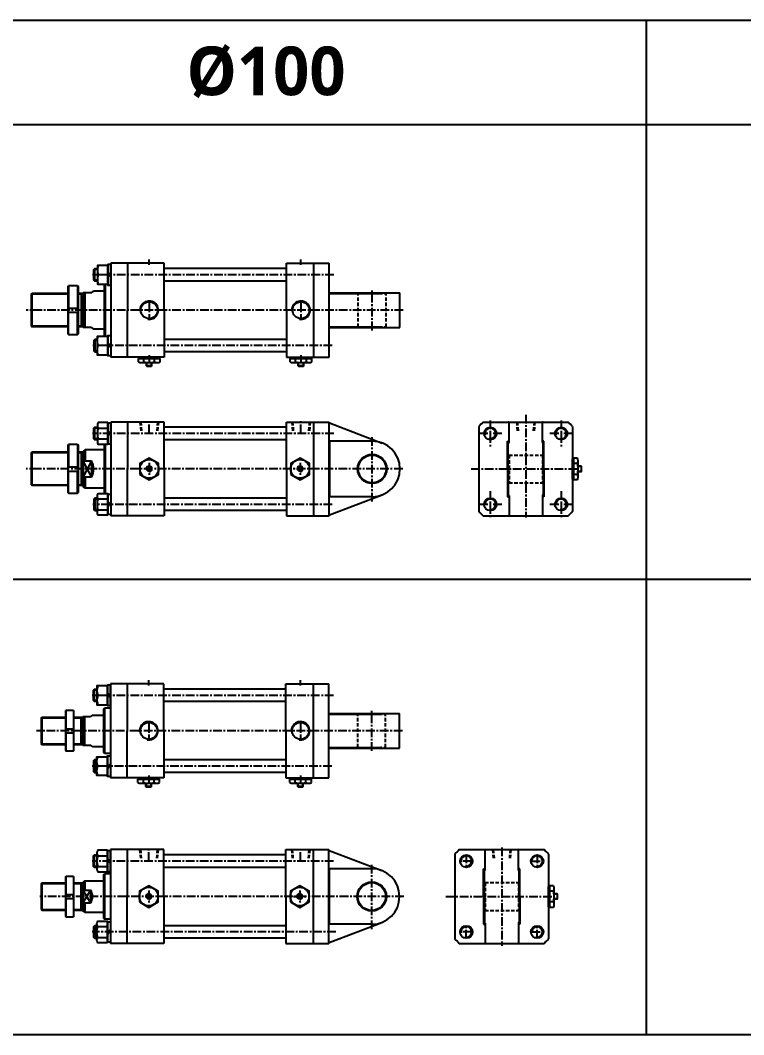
# Model space of a CAD drawing. Extents: x -819 to 9354, y 0 to 4161.
# Drawn here: x 3918 to 4959, y 2700 to 4161 of the extents above; entities that cross this region are included whole.
import ezdxf

# ---------------------------------------------------------------- set-up
doc = ezdxf.new("R2010")
doc.units = 0
doc.header["$LTSCALE"] = 10
doc.header["$MEASUREMENT"] = 0
for name, pattern in [('CENTER', [2, 1.25, -0.25, 0.25, -0.25]), ('CENTERX2', [4, 2.5, -0.5, 0.5, -0.5]), ('HIDDEN', [0.375, 0.25, -0.125]), ('HIDDENX2', [0.75, 0.5, -0.25])]:
    doc.linetypes.add(name, pattern=pattern)
doc.layers.get('0').update_dxf_attribs({"linetype": 'CONTINUOUS'})
doc.layers.get('DEFPOINTS').update_dxf_attribs({"linetype": 'CONTINUOUS'})
for name, color, linetype in [('CEN', 1, 'CENTERX2'), ('CENTER', 1, 'CENTER'), ('HID', 2, 'HIDDENX2'), ('Line', 7, 'CONTINUOUS'), ('ML', 7, 'CONTINUOUS'), ('중심선', 1, 'CENTER')]:
    doc.layers.add(name, color=color, linetype=linetype)
doc.styles.add('문자', font='romans.shx')

msp = doc.modelspace()

# ---------------------------------------------------------------- linework, layer by layer
for p, q in [((2076.3, 4160.6), (6000.6, 4160.6)), ((4818.6, 4160.6), (4818.6, 2700.2)), ((2076.3, 4010.6), (6000.6, 4010.6)), ((6000.6, 3355.4), (0, 3355.4)), ((6000.6, 2700.2), (0, 2700.2))]:
    msp.add_line(p, q)
at = {"color": 7, "linetype": 'Continuous'}
for p, q in [((4087.7, 3668.7), (4087.7, 3673.7)), ((4087.7, 3673.7), (4094, 3673.7)), ((4088.7, 3673.7), (4088.7, 3675.7)), ((4088.7, 3675.7), (4117.9, 3675.7)), ((4090.9, 3667.7), (4115.7, 3667.7)), ((4094, 3673.7), (4118.9, 3673.7)), ((4095.5, 3668.7), (4095.5, 3673.7)), ((4099.3, 3668), (4099.3, 3668)), ((4099.3, 3663.2), (4099.3, 3667.7)), ((4107.3, 3663.2), (4107.3, 3667.7)), ((4111.1, 3668.7), (4111.1, 3673.7)), ((4117.9, 3673.7), (4117.9, 3675.7)), ((4118.9, 3668.7), (4118.9, 3673.7)), ((4306.2, 3668.7), (4306.2, 3673.7)), ((4306.2, 3673.7), (4312.5, 3673.7)), ((4307.2, 3673.7), (4307.2, 3675.7)), ((4307.2, 3675.7), (4336.4, 3675.7)), ((4309.4, 3667.7), (4334.2, 3667.7)), ((4312.5, 3673.7), (4337.4, 3673.7)), ((4314, 3668.7), (4314, 3673.7)), ((4317.8, 3668), (4317.8, 3668)), ((4317.8, 3663.2), (4317.8, 3667.7)), ((4325.8, 3663.2), (4325.8, 3667.7)), ((4329.6, 3668.7), (4329.6, 3673.7)), ((4336.4, 3673.7), (4336.4, 3675.7)), ((4337.4, 3668.7), (4337.4, 3673.7)), ((4099.3, 3663.2), (4099.8, 3662.7)), ((4107.3, 3663.2), (4099.3, 3663.2)), ((4099.8, 3662.7), (4106.8, 3662.7)), ((4107.3, 3663.2), (4106.8, 3662.7)), ((4317.8, 3663.2), (4318.3, 3662.7)), ((4325.8, 3663.2), (4317.8, 3663.2)), ((4318.3, 3662.7), (4325.3, 3662.7)), ((4325.8, 3663.2), (4325.3, 3662.7)), ((4712.8, 3500.1), (4712.8, 3529.3)), ((4714.8, 3529.3), (4712.8, 3529.3)), ((4719.9, 3530.3), (4714.8, 3530.3)), ((4714.8, 3505.4), (4714.8, 3530.3)), ((4719.9, 3522.5), (4714.8, 3522.5)), ((4720.8, 3502.3), (4720.8, 3527.1)), ((4719.9, 3506.9), (4714.8, 3506.9)), ((4714.8, 3499.1), (4714.8, 3505.4)), ((4720.6, 3510.7), (4720.6, 3510.7)), ((4725.3, 3518.7), (4720.8, 3518.7)), ((4725.3, 3510.7), (4720.8, 3510.7)), ((4725.3, 3518.7), (4725.8, 3518.2)), ((4725.3, 3518.7), (4725.3, 3510.7)), ((4725.3, 3510.7), (4725.8, 3511.2)), ((4725.8, 3511.2), (4725.8, 3518.2)), ((4714.8, 3500.1), (4712.8, 3500.1)), ((4719.9, 3499.1), (4714.8, 3499.1)), ((4087.1, 3063.2), (4087.1, 3068.2)), ((4087.1, 3068.2), (4093.5, 3068.2)), ((4088.1, 3068.2), (4088.1, 3070.2)), ((4088.1, 3070.2), (4117.3, 3070.2)), ((4093.5, 3068.2), (4118.3, 3068.2)), ((4094.9, 3063.2), (4094.9, 3068.2)), ((4110.5, 3063.2), (4110.5, 3068.2)), ((4117.3, 3068.2), (4117.3, 3070.2)), ((4118.3, 3063.2), (4118.3, 3068.2)), ((4305.6, 3063.2), (4305.6, 3068.2)), ((4305.6, 3068.2), (4312, 3068.2)), ((4306.6, 3068.2), (4306.6, 3070.2)), ((4306.6, 3070.2), (4335.8, 3070.2)), ((4312, 3068.2), (4336.8, 3068.2)), ((4313.4, 3063.2), (4313.4, 3068.2)), ((4329, 3063.2), (4329, 3068.2)), ((4335.8, 3068.2), (4335.8, 3070.2)), ((4336.8, 3063.2), (4336.8, 3068.2)), ((4090.3, 3062.2), (4115.1, 3062.2)), ((4098.7, 3062.5), (4098.7, 3062.5)), ((4098.7, 3057.7), (4098.7, 3062.2)), ((4098.7, 3057.7), (4099.2, 3057.2)), ((4106.7, 3057.7), (4098.7, 3057.7)), ((4099.2, 3057.2), (4106.2, 3057.2)), ((4106.7, 3057.7), (4106.2, 3057.2)), ((4106.7, 3057.7), (4106.7, 3062.2)), ((4308.8, 3062.2), (4333.6, 3062.2)), ((4317.2, 3062.5), (4317.2, 3062.5)), ((4317.2, 3057.7), (4317.2, 3062.2)), ((4317.2, 3057.7), (4317.7, 3057.2)), ((4325.2, 3057.7), (4317.2, 3057.7)), ((4317.7, 3057.2), (4324.7, 3057.2)), ((4325.2, 3057.7), (4324.7, 3057.2)), ((4325.2, 3057.7), (4325.2, 3062.2)), ((4678.3, 2884.5), (4678.3, 2913.7)), ((4680.3, 2913.7), (4678.3, 2913.7)), ((4685.3, 2914.7), (4680.3, 2914.7)), ((4680.3, 2889.8), (4680.3, 2914.7)), ((4685.3, 2906.9), (4680.3, 2906.9)), ((4686.3, 2886.7), (4686.3, 2911.5)), ((4686, 2895.1), (4686, 2895.1)), ((4690.8, 2903.1), (4686.3, 2903.1)), ((4690.8, 2895.1), (4686.3, 2895.1)), ((4690.8, 2903.1), (4691.3, 2902.6)), ((4690.8, 2903.1), (4690.8, 2895.1)), ((4690.8, 2895.1), (4691.3, 2895.6)), ((4691.3, 2895.6), (4691.3, 2902.6)), ((4680.3, 2884.5), (4678.3, 2884.5)), ((4685.3, 2891.3), (4680.3, 2891.3)), ((4680.3, 2883.5), (4680.3, 2889.8)), ((4685.3, 2883.5), (4680.3, 2883.5))]:
    msp.add_line(p, q, dxfattribs=at)
for points in [[(4089.8, 3506.9), (4103.3, 3499.1), (4116.8, 3506.9), (4116.8, 3522.5), (4103.3, 3530.3), (4089.8, 3522.5)], [(4307, 3506.9), (4320.5, 3499.1), (4334, 3506.9), (4334, 3522.5), (4320.5, 3530.3), (4307, 3522.5)], [(4101.8, 3517.2), (4100.4, 3514.7), (4101.8, 3512.2), (4104.7, 3512.2), (4106.2, 3514.7), (4104.7, 3517.2)], [(4319.1, 3517.2), (4317.6, 3514.7), (4319.1, 3512.2), (4322, 3512.2), (4323.4, 3514.7), (4322, 3517.2)], [(4089.2, 2891.3), (4102.7, 2883.5), (4116.2, 2891.3), (4116.2, 2906.9), (4102.7, 2914.7), (4089.2, 2906.9)], [(4306.5, 2891.3), (4320, 2883.5), (4333.5, 2891.3), (4333.5, 2906.9), (4320, 2914.7), (4306.5, 2906.9)], [(4101.3, 2901.6), (4099.8, 2899.1), (4101.3, 2896.6), (4104.2, 2896.6), (4105.6, 2899.1), (4104.2, 2901.6)], [(4318.5, 2901.6), (4317.1, 2899.1), (4318.5, 2896.6), (4321.4, 2896.6), (4322.9, 2899.1), (4321.4, 2901.6)]]:
    msp.add_lwpolyline(points, close=True, dxfattribs=at)
for centre, radius in [((4103.3, 3514.7), 13.5), ((4320.5, 3514.7), 13.5), ((4103.3, 3514.7), 3.5), ((4320.5, 3514.7), 3.5), ((4102.7, 2899.1), 13.5), ((4320, 2899.1), 13.5), ((4102.7, 2899.1), 3.5), ((4320, 2899.1), 3.5)]:
    msp.add_circle(centre, radius, dxfattribs=at)
for centre, radius, start, end in [((4090.9, 3673.3), 5.62, 235.6158, 270), ((4091.6, 3675.9), 8.22, 241.7006, 298.2994), ((4103.3, 3699), 31.3, 255.6172, 270.0141), ((4103.3, 3699), 31.3, 269.9859, 284.3828), ((4115, 3675.9), 8.22, 241.7006, 298.2994), ((4309.4, 3673.3), 5.62, 235.6158, 270), ((4310.1, 3675.9), 8.22, 241.7006, 298.2994), ((4321.8, 3699), 31.3, 255.6172, 270.0141), ((4321.8, 3699), 31.3, 269.9859, 284.3828), ((4333.5, 3675.9), 8.22, 241.7006, 298.2994), ((4712.6, 3526.4), 8.22, 331.7006, 28.2994), ((4689.5, 3514.7), 31.3, 359.9859, 14.3828), ((4689.5, 3514.7), 31.3, 345.6172, 0.0141), ((4712.6, 3503), 8.22, 331.7006, 28.2994), ((4715.2, 3502.3), 5.62, 325.6158, 0), ((4090.3, 3067.8), 5.62, 235.6158, 270), ((4091, 3070.4), 8.22, 241.7006, 298.2994), ((4102.7, 3093.5), 31.3, 255.6172, 270.0141), ((4102.7, 3093.5), 31.3, 269.9859, 284.3828), ((4114.4, 3070.4), 8.22, 241.7006, 298.2994), ((4308.8, 3067.8), 5.62, 235.6158, 270), ((4309.5, 3070.4), 8.22, 241.7006, 298.2994), ((4321.2, 3093.5), 31.3, 255.6172, 270.0141), ((4321.2, 3093.5), 31.3, 269.9859, 284.3828), ((4332.9, 3070.4), 8.22, 241.7006, 298.2994), ((4678.1, 2910.8), 8.22, 331.7006, 28.2994), ((4654.9, 2899.1), 31.3, 359.9859, 14.3828), ((4654.9, 2899.1), 31.3, 345.6172, 0.0141), ((4678.1, 2887.4), 8.22, 331.7006, 28.2994), ((4680.7, 2886.7), 5.62, 325.6158, 0)]:
    msp.add_arc(centre, radius, start, end, dxfattribs=at)
at = {"layer": 'CEN', "color": 1, "linetype": 'CENTER'}
for p, q in [((4424.3, 3714.2), (4424.3, 3772.2)), ((4424.3, 3467.9), (4424.3, 3561.5))]:
    msp.add_line(p, q, dxfattribs=at)
at = {"layer": 'CENTER'}
for p, q in [((4594.3, 3584.6), (4594.3, 3546.7)), ((4696.3, 3584.6), (4696.3, 3546.7)), ((4610.8, 3565.7), (4577.9, 3565.7)), ((4712.8, 3565.7), (4679.9, 3565.7)), ((4594.3, 3482.6), (4594.3, 3444.7)), ((4696.3, 3482.6), (4696.3, 3444.7)), ((4610.8, 3463.7), (4577.9, 3463.7)), ((4712.8, 3463.7), (4679.9, 3463.7))]:
    msp.add_line(p, q, dxfattribs=at)
at = {"layer": 'DEFPOINTS', "color": 0, "linetype": 'ByBlock'}
for p in [(4620.3, 3554.7), (4670.3, 3554.7)]:
    msp.add_point(p, dxfattribs=at)
at = {"layer": 'HID', "color": 6, "linetype": 'HIDDEN', "ltscale": 1.5}
for p, q in [((4403.3, 3768.2), (4404.3, 3767.2)), ((4403.3, 3718.2), (4404.3, 3719.2))]:
    msp.add_line(p, q, dxfattribs=at)
at = {"layer": 'HID'}
for p, q in [((4445.3, 3768.2), (4444.3, 3767.2)), ((4404.3, 3719.2), (4404.3, 3767.2)), ((4404.3, 3767.2), (4444.3, 3767.2)), ((4444.3, 3719.2), (4444.3, 3767.2)), ((4404.3, 3719.2), (4444.3, 3719.2)), ((4445.3, 3718.2), (4444.3, 3719.2)), ((4090, 3582.2), (4091.3, 3568.2)), ((4091.2, 3582.2), (4092.5, 3567.6)), ((4115.3, 3582.2), (4114.1, 3567.6)), ((4116.5, 3582.2), (4115.3, 3568.2)), ((4308.5, 3582.2), (4309.8, 3568.2)), ((4309.7, 3582.2), (4311, 3567.6)), ((4333.8, 3582.2), (4332.6, 3567.6)), ((4335, 3582.2), (4333.8, 3568.2)), ((4632.1, 3582.2), (4633.3, 3568.2)), ((4633.3, 3582.2), (4634.6, 3567.6)), ((4657.4, 3582.2), (4656.1, 3567.6)), ((4658.6, 3582.2), (4657.3, 3568.2)), ((4620.3, 3535.7), (4621.3, 3534.7)), ((4621.3, 3534.7), (4669.3, 3534.7)), ((4621.3, 3534.7), (4621.3, 3494.7)), ((4670.3, 3535.7), (4669.3, 3534.7)), ((4669.3, 3534.7), (4669.3, 3494.7)), ((4620.3, 3493.7), (4621.3, 3494.7)), ((4621.3, 3494.7), (4669.3, 3494.7)), ((4670.3, 3493.7), (4669.3, 3494.7)), ((4402.7, 3162.7), (4403.7, 3161.7)), ((4403.7, 3113.7), (4403.7, 3161.7)), ((4403.7, 3161.7), (4443.7, 3161.7)), ((4444.7, 3162.7), (4443.7, 3161.7)), ((4443.7, 3113.7), (4443.7, 3161.7)), ((4402.7, 3112.7), (4403.7, 3113.7)), ((4403.7, 3113.7), (4443.7, 3113.7)), ((4444.7, 3112.7), (4443.7, 3113.7)), ((4089.5, 2966.6), (4090.7, 2952.6)), ((4090.7, 2966.6), (4092, 2952)), ((4114.8, 2966.6), (4113.5, 2952)), ((4116, 2966.6), (4114.7, 2952.6)), ((4308, 2966.6), (4309.2, 2952.6)), ((4309.2, 2966.6), (4310.5, 2952)), ((4333.3, 2966.6), (4332, 2952)), ((4334.5, 2966.6), (4333.2, 2952.6)), ((4597.6, 2966.6), (4598.8, 2952.6)), ((4598.7, 2966.6), (4600, 2952)), ((4622.8, 2966.6), (4621.6, 2952)), ((4624, 2966.6), (4622.8, 2952.6)), ((4585.8, 2920.1), (4586.8, 2919.1)), ((4586.8, 2919.1), (4586.8, 2879.1)), ((4586.8, 2919.1), (4634.8, 2919.1)), ((4635.8, 2920.1), (4634.8, 2919.1)), ((4634.8, 2919.1), (4634.8, 2879.1)), ((4585.8, 2878.1), (4586.8, 2879.1)), ((4586.8, 2879.1), (4634.8, 2879.1)), ((4635.8, 2878.1), (4634.8, 2879.1))]:
    msp.add_line(p, q, dxfattribs=at)
at = {"layer": 'Line'}
for p, q in [((4028.7, 3801.8), (4023.7, 3801.8)), ((4028.7, 3786.6), (4023.7, 3786.6)), ((3986.3, 3766.5), (3933.5, 3766.5)), ((4005.3, 3766.5), (4001.3, 3766.5)), ((4005.3, 3766.5), (4006.6, 3767.2)), ((3986.3, 3720), (3933.5, 3720)), ((4005.3, 3720), (4001.3, 3720)), ((4005.3, 3720), (4006.6, 3719.2)), ((4028.7, 3699.8), (4023.7, 3699.8)), ((4028.7, 3684.6), (4023.7, 3684.6)), ((4028.7, 3573.3), (4023.7, 3573.3)), ((4028.7, 3558), (4023.7, 3558)), ((3986.3, 3537.9), (3933.5, 3537.9)), ((4005.3, 3537.9), (4001.3, 3537.9)), ((4005.3, 3537.9), (4006.6, 3538.7)), ((4020.3, 3526.2), (4008.3, 3503.1)), ((4020.3, 3503.1), (4008.3, 3526.2)), ((3986.3, 3491.4), (3933.5, 3491.4)), ((4005.3, 3491.4), (4001.3, 3491.4)), ((4005.3, 3491.4), (4006.6, 3490.7)), ((4028.7, 3471.3), (4023.7, 3471.3)), ((4028.7, 3456), (4023.7, 3456))]:
    msp.add_line(p, q, dxfattribs=at)
for centre, radius, start, end in [((4103.3, 3743.2), 13.2, 260.9473, 186.2259), ((4321.8, 3743.2), 13.2, 260.9473, 186.2259), ((4594.3, 3565.7), 7.65, 253.1213, 193.0698), ((4696.3, 3565.7), 7.65, 251.1433, 195.5304), ((4594.3, 3463.7), 7.65, 270, 189.4627), ((4696.3, 3463.7), 7.65, 258.8035, 190.4531), ((4559.8, 2950.1), 7.65, 258.1216, 192.6604), ((4661.8, 2950.1), 7.65, 257.8302, 192.2239), ((4559.8, 2848.1), 7.65, 253.1156, 190.6338), ((4661.8, 2848.1), 7.65, 250.8444, 189.6018)]:
    msp.add_arc(centre, radius, start, end, dxfattribs=at)
at = {"layer": 'ML', "color": 1, "linetype": 'CENTER'}
for p, q in [((4103.3, 3808.6), (4103.3, 3816.3)), ((4321.8, 3808.6), (4321.8, 3816.3)), ((4103.3, 3757.7), (4103.3, 3728.7)), ((4321.8, 3757.7), (4321.8, 3728.7)), ((4103.3, 3678.7), (4103.3, 3667.1)), ((4321.8, 3678.7), (4321.8, 3667.1)), ((4645.3, 3592.7), (4645.3, 3444.6)), ((4103.3, 3566), (4103.3, 3583.9)), ((4321.8, 3566), (4321.8, 3583.9)), ((4103.3, 3523.5), (4103.3, 3505.9)), ((4320.5, 3523.5), (4320.5, 3505.9)), ((4566.7, 3514.7), (4720.9, 3514.7)), ((4102.7, 3203.1), (4102.7, 3210.8)), ((4321.2, 3203.1), (4321.2, 3210.8)), ((4368.7, 3188.7), (4021.4, 3188.7)), ((4423.7, 3108.7), (4423.7, 3166.7)), ((4102.7, 3152.2), (4102.7, 3123.2)), ((4321.2, 3152.2), (4321.2, 3123.2)), ((4467.9, 3137.7), (3941.2, 3137.7)), ((4366.1, 3086.7), (4021.4, 3086.7)), ((4102.7, 3073.2), (4102.7, 3061.6)), ((4321.2, 3073.2), (4321.2, 3061.6)), ((4102.7, 2950.5), (4102.7, 2968.3)), ((4321.2, 2950.5), (4321.2, 2968.3)), ((4610.8, 2969.5), (4610.8, 2828.3)), ((4368.7, 2950.1), (4021.4, 2950.1)), ((4568, 2950.1), (4551.6, 2950.1)), ((4559.8, 2959.6), (4559.8, 2940.6)), ((4653.6, 2950.1), (4670, 2950.1)), ((4661.8, 2959.6), (4661.8, 2940.6)), ((4423.7, 2852.3), (4423.7, 2945.9)), ((4102.7, 2907.9), (4102.7, 2890.3)), ((4320, 2907.9), (4320, 2890.3)), ((4470, 2899.1), (3945.7, 2899.1)), ((4311.2, 2899.1), (4328.8, 2899.1)), ((4530.3, 2899.1), (4685.6, 2899.1)), ((4371.9, 2848.1), (4021.4, 2848.1)), ((4568, 2848.1), (4551.6, 2848.1)), ((4559.8, 2838.6), (4559.8, 2857.6)), ((4653.6, 2848.1), (4670, 2848.1)), ((4661.8, 2838.6), (4661.8, 2857.6))]:
    msp.add_line(p, q, dxfattribs=at)
at = {"layer": 'ML'}
for p, q in [((4025, 3785.2), (4025, 3803.2)), ((4043.7, 3797.8), (4048.3, 3793.2)), ((4048.3, 3810.7), (4048.3, 3675.7)), ((4072.3, 3810.7), (4048.3, 3810.7)), ((4124.8, 3810.7), (4072.3, 3810.7)), ((4072.3, 3810.7), (4072.3, 3743.2)), ((4124.8, 3743.2), (4124.8, 3810.7)), ((4300.8, 3803.2), (4124.8, 3803.2)), ((4300.8, 3810.7), (4340.3, 3810.7)), ((4300.8, 3743.2), (4300.8, 3810.7)), ((4307.3, 3810.7), (4333.7, 3810.7)), ((4340.3, 3675.7), (4340.3, 3810.7)), ((4340.3, 3810.7), (4362.3, 3810.7)), ((4362.3, 3675.7), (4362.3, 3810.7)), ((4043.7, 3794.2), (4029.9, 3794.2)), ((4043.7, 3795.2), (4048.3, 3790.6)), ((4300.8, 3785.2), (4124.8, 3785.2)), ((3986.3, 3777.2), (3987.3, 3778.2)), ((3986.3, 3777.2), (3986.3, 3709.2)), ((3987.3, 3778.2), (3987.3, 3746.2)), ((4000.3, 3778.2), (3987.3, 3778.2)), ((4000.3, 3778.2), (4000.3, 3746.2)), ((4000.3, 3778.2), (4001.3, 3777.2)), ((4001.3, 3709.2), (4001.3, 3777.2)), ((4008.3, 3768.2), (4008.3, 3718.2)), ((4020.3, 3768.2), (4008.3, 3768.2)), ((4011.3, 3718.2), (4011.3, 3768.2)), ((4020.3, 3768.2), (4023.3, 3770.7)), ((4038.3, 3770.7), (4023.3, 3770.7)), ((4038.3, 3780.7), (4038.3, 3705.7)), ((4039.8, 3780.7), (4039.8, 3705.7)), ((4362.3, 3769.2), (4363.3, 3769.2)), ((4363.3, 3768.2), (4363.3, 3769.2)), ((4363.3, 3768.2), (4464.3, 3768.2)), ((4464.3, 3718.2), (4464.3, 3768.2)), ((3933.3, 3766.2), (3934.3, 3767.2)), ((3933.3, 3766.2), (3933.3, 3720.2)), ((3934.3, 3767.2), (3934.3, 3719.2)), ((3986.3, 3767.2), (3934.3, 3767.2)), ((4008.3, 3767.2), (4001.3, 3767.2)), ((4005.3, 3767.2), (4005.3, 3719.2)), ((4362.3, 3767.2), (4437.5, 3767.2)), ((3986.3, 3746.2), (4001.3, 3746.2)), ((3986.3, 3740.2), (4001.3, 3740.2)), ((3987.3, 3708.2), (3987.3, 3740.2)), ((4000.3, 3708.2), (4000.3, 3740.2)), ((4072.3, 3675.7), (4072.3, 3743.2)), ((4124.8, 3743.2), (4124.8, 3675.7)), ((4300.8, 3743.2), (4300.8, 3675.7)), ((3933.3, 3720.2), (3934.3, 3719.2)), ((3986.3, 3719.2), (3934.3, 3719.2)), ((4008.3, 3719.2), (4001.3, 3719.2)), ((4020.3, 3718.2), (4008.3, 3718.2)), ((4020.3, 3718.2), (4023.3, 3715.7)), ((4038.3, 3715.7), (4023.3, 3715.7)), ((4362.3, 3719.2), (4437.5, 3719.2)), ((4362.3, 3717.2), (4363.3, 3717.2)), ((4363.3, 3718.2), (4464.3, 3718.2)), ((4363.3, 3718.2), (4363.3, 3717.2)), ((3986.3, 3709.2), (3987.3, 3708.2)), ((3987.3, 3708.2), (4000.3, 3708.2)), ((4000.3, 3708.2), (4001.3, 3709.2)), ((4025, 3701.2), (4025, 3683.2)), ((4043.7, 3691.2), (4048.3, 3695.8)), ((4300.8, 3701.2), (4124.8, 3701.2)), ((4043.7, 3692.2), (4029.9, 3692.2)), ((4043.7, 3688.6), (4048.3, 3693.2)), ((4300.8, 3683.2), (4124.8, 3683.2)), ((4072.3, 3675.7), (4048.3, 3675.7)), ((4124.8, 3675.7), (4072.3, 3675.7)), ((4300.8, 3675.7), (4340.3, 3675.7)), ((4340.3, 3675.7), (4362.3, 3675.7)), ((4072.3, 3582.2), (4048.3, 3582.2)), ((4048.3, 3582.2), (4048.3, 3447.2)), ((4072.3, 3582.2), (4072.3, 3514.7)), ((4124.8, 3582.2), (4072.3, 3582.2)), ((4124.8, 3514.7), (4124.8, 3582.2)), ((4300.8, 3582.2), (4340.3, 3582.2)), ((4300.8, 3514.7), (4300.8, 3582.2)), ((4307.3, 3582.2), (4333.7, 3582.2)), ((4340.3, 3447.2), (4340.3, 3582.2)), ((4340.3, 3582.2), (4362.3, 3582.2)), ((4362.3, 3447.2), (4362.3, 3582.2)), ((4362.3, 3581.9), (4362.3, 3582.2)), ((4362.9, 3580.9), (4438.5, 3552)), ((4584.3, 3582.2), (4706.4, 3582.2)), ((4621.3, 3553), (4621.3, 3581.2)), ((4669.3, 3553), (4669.3, 3581.2)), ((4025, 3556.7), (4025, 3574.7)), ((4028.7, 3577.4), (4028.7, 3554)), ((4029.9, 3573.5), (4043.7, 3573.5)), ((4043.7, 3569.3), (4048.3, 3564.7)), ((4043.7, 3566.7), (4048.3, 3562.1)), ((4300.8, 3574.7), (4124.8, 3574.7)), ((4577.8, 3575.7), (4577.8, 3453.6)), ((4712.8, 3575.7), (4712.8, 3453.6)), ((3986.3, 3548.7), (3987.3, 3549.7)), ((4000.3, 3549.7), (3987.3, 3549.7)), ((3987.3, 3549.7), (3987.3, 3517.7)), ((4000.3, 3549.7), (4001.3, 3548.7)), ((4000.3, 3549.7), (4000.3, 3517.7)), ((4029.9, 3557.9), (4043.7, 3557.9)), ((4038.3, 3550.1), (4038.3, 3479.3)), ((4039.8, 3550.1), (4039.8, 3479.3)), ((4300.8, 3556.7), (4124.8, 3556.7)), ((4424.3, 3554.7), (4362.3, 3554.7)), ((4363.3, 3474.7), (4363.3, 3554.7)), ((4619.3, 3514.7), (4619.3, 3554.7)), ((4619.3, 3554.7), (4620.3, 3554.7)), ((4620.3, 3514.7), (4620.3, 3554.7)), ((4670.3, 3514.7), (4670.3, 3554.7)), ((4671.3, 3554.7), (4670.3, 3554.7)), ((4671.3, 3514.7), (4671.3, 3554.7)), ((3933.3, 3537.7), (3934.3, 3538.7)), ((3933.3, 3537.7), (3933.3, 3491.7)), ((3934.3, 3538.7), (3934.3, 3490.7)), ((3986.3, 3538.7), (3934.3, 3538.7)), ((3986.3, 3548.7), (3986.3, 3480.7)), ((4001.3, 3480.7), (4001.3, 3548.7)), ((4008.3, 3538.7), (4001.3, 3538.7)), ((4005.3, 3538.7), (4005.3, 3490.7)), ((4011.3, 3542.2), (4008.3, 3540.4)), ((4008.3, 3540.4), (4008.3, 3488.9)), ((4038.3, 3542.2), (4011.3, 3542.2)), ((4011.3, 3542.2), (4011.3, 3526.2)), ((4008.3, 3526.2), (4020.3, 3526.2)), ((4020.3, 3526.2), (4020.3, 3503.1)), ((3986.3, 3517.7), (4001.3, 3517.7)), ((3986.3, 3511.7), (4001.3, 3511.7)), ((3987.3, 3479.7), (3987.3, 3511.7)), ((4000.3, 3479.7), (4000.3, 3511.7)), ((4072.3, 3447.2), (4072.3, 3514.7)), ((4124.8, 3514.7), (4124.8, 3447.2)), ((4300.8, 3514.7), (4300.8, 3447.2)), ((4619.3, 3514.7), (4619.3, 3474.7)), ((4620.3, 3514.7), (4620.3, 3474.7)), ((4670.3, 3514.7), (4670.3, 3474.7)), ((4671.3, 3514.7), (4671.3, 3474.7)), ((3933.3, 3491.7), (3934.3, 3490.7)), ((3986.3, 3490.7), (3934.3, 3490.7)), ((4008.3, 3490.7), (4001.3, 3490.7)), ((4008.3, 3503.1), (4020.3, 3503.1)), ((4011.3, 3503.1), (4011.3, 3487.2)), ((3986.3, 3480.7), (3987.3, 3479.7)), ((3987.3, 3479.7), (4000.3, 3479.7)), ((4000.3, 3479.7), (4001.3, 3480.7)), ((4011.3, 3487.2), (4008.3, 3488.9)), ((4038.3, 3487.2), (4011.3, 3487.2)), ((4362.9, 3448.4), (4438.5, 3477.3)), ((4621.3, 3476.3), (4621.3, 3448.2)), ((4669.3, 3476.3), (4669.3, 3448.2)), ((4025, 3472.7), (4025, 3454.7)), ((4028.7, 3452), (4028.7, 3475.4)), ((4029.9, 3471.5), (4043.7, 3471.5)), ((4043.7, 3462.7), (4048.3, 3467.3)), ((4043.7, 3460.1), (4048.3, 3464.7)), ((4300.8, 3472.7), (4124.8, 3472.7)), ((4424.3, 3474.7), (4362.3, 3474.7)), ((4619.3, 3474.7), (4620.3, 3474.7)), ((4671.3, 3474.7), (4670.3, 3474.7)), ((4029.9, 3455.9), (4043.7, 3455.9)), ((4072.3, 3447.2), (4048.3, 3447.2)), ((4124.8, 3447.2), (4072.3, 3447.2)), ((4300.8, 3454.7), (4124.8, 3454.7)), ((4300.8, 3447.2), (4340.3, 3447.2)), ((4340.3, 3447.2), (4362.3, 3447.2)), ((4362.3, 3447.5), (4362.3, 3447.2)), ((4584.3, 3447.2), (4706.4, 3447.2)), ((4047.7, 3205.2), (4047.7, 3070.2)), ((4071.7, 3205.2), (4047.7, 3205.2)), ((4124.2, 3205.2), (4071.7, 3205.2)), ((4071.7, 3205.2), (4071.7, 3137.7)), ((4124.2, 3137.7), (4124.2, 3205.2)), ((4300.2, 3205.2), (4339.7, 3205.2)), ((4300.2, 3137.7), (4300.2, 3205.2)), ((4306.8, 3205.2), (4333.2, 3205.2)), ((4339.7, 3070.2), (4339.7, 3205.2)), ((4339.7, 3205.2), (4361.7, 3205.2)), ((4361.7, 3070.2), (4361.7, 3205.2)), ((4028.1, 3196.3), (4023.1, 3196.3)), ((4024.5, 3179.7), (4024.5, 3197.7)), ((4043.1, 3188.7), (4029.3, 3188.7)), ((4043.1, 3192.3), (4047.7, 3187.7)), ((4043.1, 3189.7), (4047.7, 3185.1)), ((4300.2, 3197.7), (4124.2, 3197.7)), ((4028.1, 3181.1), (4023.1, 3181.1)), ((4037.7, 3168.7), (4039.2, 3170.2)), ((4039.2, 3170.2), (4039.2, 3105.2)), ((4047.7, 3170.2), (4039.2, 3170.2)), ((4300.2, 3179.7), (4124.2, 3179.7)), ((3947.7, 3156.2), (3948.7, 3157.2)), ((3947.7, 3156.2), (3947.7, 3119.2)), ((3948, 3156.5), (3982.6, 3156.5)), ((3948.7, 3157.2), (3948.7, 3118.2)), ((3948.7, 3157.2), (3982.6, 3157.2)), ((3982.6, 3166.2), (3983.1, 3166.7)), ((3982.6, 3166.2), (3982.6, 3109.2)), ((3983.1, 3166.7), (3983.1, 3140.7)), ((3994.1, 3166.7), (3983.1, 3166.7)), ((3994.1, 3166.7), (3994.1, 3140.7)), ((3994.1, 3166.7), (3994.6, 3166.2)), ((3994.6, 3109.2), (3994.6, 3166.2)), ((3994.6, 3157.2), (4007.7, 3157.2)), ((3994.6, 3156.5), (4004.7, 3156.5)), ((4004.7, 3157.2), (4004.7, 3118.2)), ((4004.7, 3156.5), (4006, 3157.2)), ((4007.7, 3158.2), (4007.7, 3117.2)), ((4007.7, 3158.2), (4018.7, 3158.2)), ((4010.7, 3117.2), (4010.7, 3158.2)), ((4021.7, 3160.2), (4018.7, 3158.2)), ((4021.7, 3160.2), (4037.7, 3160.2)), ((4037.7, 3168.7), (4037.7, 3106.7)), ((4361.7, 3163.7), (4362.7, 3163.7)), ((4361.7, 3161.7), (4437, 3161.7)), ((4362.7, 3162.7), (4362.7, 3163.7)), ((4362.7, 3162.7), (4463.7, 3162.7)), ((4463.7, 3112.7), (4463.7, 3162.7)), ((3982.6, 3140.7), (3994.6, 3140.7)), ((3982.6, 3134.7), (3994.6, 3134.7)), ((3983.1, 3134.7), (3983.1, 3108.7)), ((3994.1, 3134.7), (3994.1, 3108.7)), ((4071.7, 3070.2), (4071.7, 3137.7)), ((4124.2, 3137.7), (4124.2, 3070.2)), ((4300.2, 3137.7), (4300.2, 3070.2)), ((3947.7, 3119.2), (3948.7, 3118.2)), ((3948, 3119), (3982.6, 3119)), ((3948.7, 3118.2), (3982.6, 3118.2)), ((3994.6, 3119), (4004.7, 3119)), ((3994.6, 3118.2), (4007.7, 3118.2)), ((4004.7, 3119), (4006, 3118.2)), ((4007.7, 3117.2), (4018.7, 3117.2)), ((4021.7, 3115.2), (4018.7, 3117.2)), ((4021.7, 3115.2), (4037.7, 3115.2)), ((4361.7, 3113.7), (4437, 3113.7)), ((4361.7, 3111.7), (4362.7, 3111.7)), ((4362.7, 3112.7), (4463.7, 3112.7)), ((4362.7, 3112.7), (4362.7, 3111.7)), ((3982.6, 3109.2), (3983.1, 3108.7)), ((3983.1, 3108.7), (3994.1, 3108.7)), ((3994.1, 3108.7), (3994.6, 3109.2)), ((4039.2, 3105.2), (4037.7, 3106.7)), ((4047.7, 3105.2), (4039.2, 3105.2)), ((4028.1, 3094.3), (4023.1, 3094.3)), ((4024.5, 3095.7), (4024.5, 3077.7)), ((4043.1, 3086.7), (4029.3, 3086.7)), ((4043.1, 3085.7), (4047.7, 3090.3)), ((4043.1, 3083.1), (4047.7, 3087.7)), ((4300.2, 3095.7), (4124.2, 3095.7)), ((4028.1, 3079.1), (4023.1, 3079.1)), ((4071.7, 3070.2), (4047.7, 3070.2)), ((4124.2, 3070.2), (4071.7, 3070.2)), ((4300.2, 3077.7), (4124.2, 3077.7)), ((4300.2, 3070.2), (4339.7, 3070.2)), ((4339.7, 3070.2), (4361.7, 3070.2)), ((4071.7, 2966.6), (4047.7, 2966.6)), ((4047.7, 2966.6), (4047.7, 2831.6)), ((4071.7, 2966.6), (4071.7, 2899.1)), ((4124.2, 2966.6), (4071.7, 2966.6)), ((4124.2, 2899.1), (4124.2, 2966.6)), ((4300.2, 2966.6), (4339.7, 2966.6)), ((4300.2, 2899.1), (4300.2, 2966.6)), ((4306.8, 2966.6), (4333.2, 2966.6)), ((4339.7, 2831.6), (4339.7, 2966.6)), ((4339.7, 2966.6), (4361.7, 2966.6)), ((4361.7, 2831.6), (4361.7, 2966.6)), ((4361.7, 2966.3), (4361.7, 2966.6)), ((4362.4, 2965.3), (4438, 2936.4)), ((4549.7, 2966.6), (4671.8, 2966.6)), ((4586.8, 2937.4), (4586.8, 2965.6)), ((4634.8, 2937.4), (4634.8, 2965.6)), ((4028.1, 2957.7), (4023.1, 2957.7)), ((4024.5, 2941.1), (4024.5, 2959.1)), ((4028.1, 2961.8), (4028.1, 2938.4)), ((4029.3, 2957.9), (4043.1, 2957.9)), ((4043.1, 2953.7), (4047.7, 2949.1)), ((4043.1, 2951.1), (4047.7, 2946.5)), ((4300.2, 2959.1), (4124.2, 2959.1)), ((4543.3, 2960.1), (4543.3, 2838.1)), ((4678.3, 2960.1), (4678.3, 2838.1)), ((4028.1, 2942.4), (4023.1, 2942.4)), ((4029.3, 2942.3), (4043.1, 2942.3)), ((4300.2, 2941.1), (4124.2, 2941.1)), ((4423.7, 2939.1), (4361.7, 2939.1)), ((4362.7, 2859.1), (4362.7, 2939.1)), ((4584.8, 2899.1), (4584.8, 2939.1)), ((4584.8, 2939.1), (4585.8, 2939.1)), ((4585.8, 2899.1), (4585.8, 2939.1)), ((4635.8, 2899.1), (4635.8, 2939.1)), ((4636.8, 2939.1), (4635.8, 2939.1)), ((4636.8, 2899.1), (4636.8, 2939.1)), ((3982.6, 2927.6), (3983.1, 2928.1)), ((3982.6, 2927.6), (3982.6, 2870.6)), ((3983.1, 2928.1), (3983.1, 2902.1)), ((3994.1, 2928.1), (3983.1, 2928.1)), ((3994.1, 2928.1), (3994.1, 2902.1)), ((3994.1, 2928.1), (3994.6, 2927.6)), ((3994.6, 2870.6), (3994.6, 2927.6)), ((4010.7, 2921.6), (4007.7, 2919.9)), ((4010.7, 2921.6), (4037.7, 2921.6)), ((4010.7, 2921.6), (4010.7, 2908.4)), ((4037.7, 2930.1), (4039.2, 2931.6)), ((4037.7, 2930.1), (4037.7, 2868.1)), ((4039.2, 2931.6), (4039.2, 2866.6)), ((4047.7, 2931.6), (4039.2, 2931.6)), ((3947.7, 2917.6), (3948.7, 2918.6)), ((3947.7, 2917.6), (3947.7, 2880.6)), ((3948, 2917.8), (3982.6, 2917.8)), ((3948.7, 2918.6), (3948.7, 2879.6)), ((3948.7, 2918.6), (3982.6, 2918.6)), ((3994.6, 2918.6), (4007.7, 2918.6)), ((3994.6, 2917.8), (4004.7, 2917.8)), ((4004.7, 2918.6), (4004.7, 2879.6)), ((4004.7, 2917.8), (4006, 2918.6)), ((4007.7, 2919.9), (4007.7, 2878.3)), ((4007.7, 2908.4), (4018.7, 2889.8)), ((4018.7, 2908.4), (4007.7, 2889.8)), ((4007.7, 2908.4), (4018.7, 2908.4)), ((4018.7, 2908.4), (4018.7, 2889.8)), ((3982.6, 2902.1), (3994.6, 2902.1)), ((3982.6, 2896.1), (3994.6, 2896.1)), ((3983.1, 2896.1), (3983.1, 2870.1)), ((3994.1, 2896.1), (3994.1, 2870.1)), ((4071.7, 2831.6), (4071.7, 2899.1)), ((4124.2, 2899.1), (4124.2, 2831.6)), ((4300.2, 2899.1), (4300.2, 2831.6)), ((4584.8, 2899.1), (4584.8, 2859.1)), ((4585.8, 2899.1), (4585.8, 2859.1)), ((4635.8, 2899.1), (4635.8, 2859.1)), ((4636.8, 2899.1), (4636.8, 2859.1)), ((3947.7, 2880.6), (3948.7, 2879.6)), ((3948, 2880.3), (3982.6, 2880.3)), ((3948.7, 2879.6), (3982.6, 2879.6)), ((3994.6, 2880.3), (4004.7, 2880.3)), ((3994.6, 2879.6), (4007.7, 2879.6)), ((4004.7, 2880.3), (4006, 2879.6)), ((4007.7, 2889.8), (4018.7, 2889.8)), ((4010.7, 2876.6), (4007.7, 2878.3)), ((4010.7, 2889.8), (4010.7, 2876.6)), ((3982.6, 2870.6), (3983.1, 2870.1)), ((3983.1, 2870.1), (3994.1, 2870.1)), ((3994.1, 2870.1), (3994.6, 2870.6)), ((4010.7, 2876.6), (4037.7, 2876.6)), ((4037.7, 2868.1), (4039.2, 2866.6)), ((4047.7, 2866.6), (4039.2, 2866.6)), ((4028.1, 2855.7), (4023.1, 2855.7)), ((4024.5, 2857.1), (4024.5, 2839.1)), ((4028.1, 2836.4), (4028.1, 2859.8)), ((4029.3, 2855.9), (4043.1, 2855.9)), ((4043.1, 2847.1), (4047.7, 2851.7)), ((4043.1, 2844.5), (4047.7, 2849.1)), ((4300.2, 2857.1), (4124.2, 2857.1)), ((4423.7, 2859.1), (4361.7, 2859.1)), ((4362.4, 2832.8), (4438, 2861.7)), ((4584.8, 2859.1), (4585.8, 2859.1)), ((4586.8, 2860.7), (4586.8, 2832.6)), ((4634.8, 2860.7), (4634.8, 2832.6)), ((4636.8, 2859.1), (4635.8, 2859.1)), ((4028.1, 2840.4), (4023.1, 2840.4)), ((4029.3, 2840.3), (4043.1, 2840.3)), ((4300.2, 2839.1), (4124.2, 2839.1)), ((4071.7, 2831.6), (4047.7, 2831.6)), ((4124.2, 2831.6), (4071.7, 2831.6)), ((4300.2, 2831.6), (4339.7, 2831.6)), ((4339.7, 2831.6), (4361.7, 2831.6)), ((4361.7, 2831.9), (4361.7, 2831.6)), ((4549.7, 2831.6), (4671.8, 2831.6))]:
    msp.add_line(p, q, dxfattribs=at)
at = {"layer": 'ML', "color": 2}
for p, q in [((4099.8, 3667.9), (4099.8, 3667.9)), ((4099.8, 3662.7), (4099.8, 3667.7)), ((4106.8, 3662.7), (4106.8, 3667.7)), ((4318.3, 3667.9), (4318.3, 3667.9)), ((4318.3, 3662.7), (4318.3, 3667.7)), ((4325.3, 3662.7), (4325.3, 3667.7)), ((4720.6, 3511.2), (4720.6, 3511.2)), ((4725.8, 3518.2), (4720.8, 3518.2)), ((4725.8, 3511.2), (4720.8, 3511.2)), ((4099.2, 3062.4), (4099.2, 3062.4)), ((4099.2, 3057.2), (4099.2, 3062.2)), ((4106.2, 3057.2), (4106.2, 3062.2)), ((4317.7, 3062.4), (4317.7, 3062.4)), ((4317.7, 3057.2), (4317.7, 3062.2)), ((4324.7, 3057.2), (4324.7, 3062.2)), ((4686.1, 2895.6), (4686.1, 2895.6)), ((4691.3, 2902.6), (4686.3, 2902.6)), ((4691.3, 2895.6), (4686.3, 2895.6))]:
    msp.add_line(p, q, dxfattribs=at)
at = {"layer": 'ML'}
for points in [[(4028.7, 3785.2), (4025, 3785.2), (4023.7, 3786.6), (4023.7, 3801.8), (4025, 3803.2), (4028.7, 3803.2)], [(4048.3, 3779.4), (4048.3, 3809), (4043.7, 3809), (4043.7, 3779.4), (4048.3, 3779.4)], [(4028.7, 3701.2), (4025, 3701.2), (4023.7, 3699.8), (4023.7, 3684.6), (4025, 3683.2), (4028.7, 3683.2)], [(4048.3, 3707), (4048.3, 3677.4), (4043.7, 3677.4), (4043.7, 3707), (4048.3, 3707)], [(4048.3, 3550.9), (4048.3, 3580.5), (4043.7, 3580.5), (4043.7, 3550.9), (4048.3, 3550.9)], [(4028.7, 3556.7), (4025, 3556.7), (4023.7, 3558), (4023.7, 3573.3), (4025, 3574.7), (4028.7, 3574.7)], [(4048.3, 3478.5), (4048.3, 3448.9), (4043.7, 3448.9), (4043.7, 3478.5), (4048.3, 3478.5)], [(4028.7, 3472.7), (4025, 3472.7), (4023.7, 3471.3), (4023.7, 3456), (4025, 3454.7), (4028.7, 3454.7)], [(4047.7, 3173.9), (4047.7, 3203.5), (4043.1, 3203.5), (4043.1, 3173.9), (4047.7, 3173.9)], [(4028.1, 3179.7), (4024.5, 3179.7), (4023.1, 3181.1), (4023.1, 3196.3), (4024.5, 3197.7), (4028.1, 3197.7)], [(4047.7, 3101.5), (4047.7, 3071.9), (4043.1, 3071.9), (4043.1, 3101.5), (4047.7, 3101.5)], [(4028.1, 3095.7), (4024.5, 3095.7), (4023.1, 3094.3), (4023.1, 3079.1), (4024.5, 3077.7), (4028.1, 3077.7)], [(4047.7, 2935.3), (4047.7, 2964.9), (4043.1, 2964.9), (4043.1, 2935.3), (4047.7, 2935.3)], [(4028.1, 2941.1), (4024.5, 2941.1), (4023.1, 2942.4), (4023.1, 2957.7), (4024.5, 2959.1), (4028.1, 2959.1)], [(4047.7, 2862.9), (4047.7, 2833.3), (4043.1, 2833.3), (4043.1, 2862.9), (4047.7, 2862.9)], [(4028.1, 2857.1), (4024.5, 2857.1), (4023.1, 2855.7), (4023.1, 2840.4), (4024.5, 2839.1), (4028.1, 2839.1)]]:
    msp.add_lwpolyline(points, dxfattribs=at)
for points in [[(4029.9, 3807.7, 0.178633), (4029.9, 3794.2, 0.178633), (4029.9, 3780.7)], [(4029.9, 3678.7, -0.178633), (4029.9, 3692.2, -0.178633), (4029.9, 3705.7)], [(4043.7, 3581.3), (4029.9, 3581.3, 0.309401), (4029.9, 3573.5, 0.154701), (4029.9, 3557.9, 0.309401), (4029.9, 3550.1), (4043.7, 3550.1), (4043.7, 3581.3)], [(4043.7, 3448.1), (4029.9, 3448.1, -0.309401), (4029.9, 3455.9, -0.154701), (4029.9, 3471.5, -0.309401), (4029.9, 3479.3), (4043.7, 3479.3), (4043.7, 3448.1)], [(4029.3, 3202.2, 0.178633), (4029.3, 3188.7, 0.178633), (4029.3, 3175.2)], [(4029.3, 3073.2, -0.178633), (4029.3, 3086.7, -0.178633), (4029.3, 3100.2)], [(4043.1, 2965.7), (4029.3, 2965.7, 0.309401), (4029.3, 2957.9, 0.154701), (4029.3, 2942.3, 0.309401), (4029.3, 2934.5), (4043.1, 2934.5), (4043.1, 2965.7)], [(4043.1, 2832.5), (4029.3, 2832.5, -0.309401), (4029.3, 2840.3, -0.154701), (4029.3, 2855.9, -0.309401), (4029.3, 2863.7), (4043.1, 2863.7), (4043.1, 2832.5)]]:
    msp.add_lwpolyline(points, format="xyb", dxfattribs=at)
for points in [[(4043.7, 3807.7), (4028.7, 3807.7), (4028.7, 3780.7), (4043.7, 3780.7)], [(4043.7, 3678.7), (4028.7, 3678.7), (4028.7, 3705.7), (4043.7, 3705.7)], [(4043.1, 3202.2), (4028.1, 3202.2), (4028.1, 3175.2), (4043.1, 3175.2)], [(4043.1, 3073.2), (4028.1, 3073.2), (4028.1, 3100.2), (4043.1, 3100.2)]]:
    msp.add_lwpolyline(points, close=True, dxfattribs=at)
for centre, radius in [((4103.3, 3743.2), 12.1), ((4321.8, 3743.2), 12.1), ((4594.3, 3565.7), 9), ((4696.3, 3565.7), 9), ((4424.3, 3514.7), 21), ((4424.3, 3514.7), 20), ((4594.3, 3463.7), 9), ((4696.3, 3463.7), 9), ((4102.7, 3137.7), 12.1), ((4321.2, 3137.7), 12.1), ((4559.8, 2950.1), 9), ((4661.8, 2950.1), 9), ((4423.7, 2899.1), 21), ((4423.7, 2899.1), 20), ((4559.8, 2848.1), 9), ((4661.8, 2848.1), 9)]:
    msp.add_circle(centre, radius, dxfattribs=at)
for centre, radius, start, end in [((4437.5, 3768.2), 1, 270, 0), ((4437.5, 3718.2), 1, 0, 90), ((4363.3, 3581.9), 1, 180, 249.0952), ((4645.3, 3514.7), 91, 132.1186, 137.8814), ((4620.3, 3581.2), 1, 0, 90), ((4670.3, 3581.2), 1, 90, 180), ((4645.3, 3514.7), 91, 42.1186, 47.8814), ((4424.3, 3514.7), 40, 270, 90), ((4620.3, 3555.7), 1, 270, 0), ((4620.3, 3553), 1, 270, 0), ((4670.3, 3555.7), 1, 180, 270), ((4670.3, 3553), 1, 180, 270), ((3999.5, 3514.7), 23.7, 330.8896, 29.1104), ((4620.3, 3476.3), 1, 0, 90), ((4670.3, 3476.3), 1, 90, 180), ((4620.3, 3473.7), 1, 0, 90), ((4670.3, 3473.7), 1, 90, 180), ((4363.3, 3447.5), 1, 110.9048, 180), ((4645.3, 3514.7), 91, 222.1186, 227.8814), ((4620.3, 3448.2), 1, 270, 0), ((4670.3, 3448.2), 1, 180, 270), ((4645.3, 3514.7), 91, 312.1186, 317.8814), ((4437, 3162.7), 1, 270, 0), ((4102.7, 3137.7), 13.2, 260.9473, 186.2259), ((4321.2, 3137.7), 13.2, 260.9473, 186.2259), ((4437, 3112.7), 1, 0, 90), ((4362.7, 2966.3), 1, 180, 249.0952), ((4610.8, 2899.1), 91, 132.1186, 137.8814), ((4585.8, 2965.6), 1, 0, 90), ((4635.8, 2965.6), 1, 90, 180), ((4610.8, 2899.1), 91, 42.1186, 47.8814), ((4423.7, 2899.1), 40, 270, 90), ((4585.8, 2940.1), 1, 270, 0), ((4585.8, 2937.4), 1, 270, 0), ((4635.8, 2940.1), 1, 180, 270), ((4635.8, 2937.4), 1, 180, 270), ((4005.9, 2899.1), 15.8, 324.1474, 35.8526), ((4585.8, 2860.7), 1, 0, 90), ((4585.8, 2858.1), 1, 0, 90), ((4635.8, 2860.7), 1, 90, 180), ((4635.8, 2858.1), 1, 90, 180), ((4610.8, 2899.1), 91, 222.1186, 227.8814), ((4610.8, 2899.1), 91, 312.1186, 317.8814), ((4362.7, 2831.9), 1, 110.9048, 180), ((4585.8, 2832.6), 1, 270, 0), ((4635.8, 2832.6), 1, 180, 270)]:
    msp.add_arc(centre, radius, start, end, dxfattribs=at)
at = {"layer": 'ML', "color": 2}
for centre in [(4103.3, 3514.7), (4320.5, 3514.7), (4102.7, 2899.1), (4320, 2899.1)]:
    msp.add_arc(centre, 4, 270, 180, dxfattribs=at)
at = {"layer": '중심선'}
for p, q in [((4369.2, 3794.2), (4021.9, 3794.2)), ((4469, 3743.2), (3926.3, 3743.2)), ((4366.6, 3692.2), (4022, 3692.2)), ((4369.2, 3565.7), (4021.9, 3565.7)), ((4468.3, 3514.7), (3926.3, 3514.7)), ((4366.6, 3463.7), (4022, 3463.7))]:
    msp.add_line(p, q, dxfattribs=at)

# ---------------------------------------------------------------- texts
at = {"insert": (4157, 4122.7), "char_height": 70, "attachment_point": 1, "style": '문자'}
msp.add_mtext_dynamic_manual_height_columns('{\\fMalgun Gothic|b1|i0|c129|p50;%%C100}', width=124.533, gutter_width=16, heights=[-75.6], dxfattribs=at)

doc.saveas('drawing.dxf')
